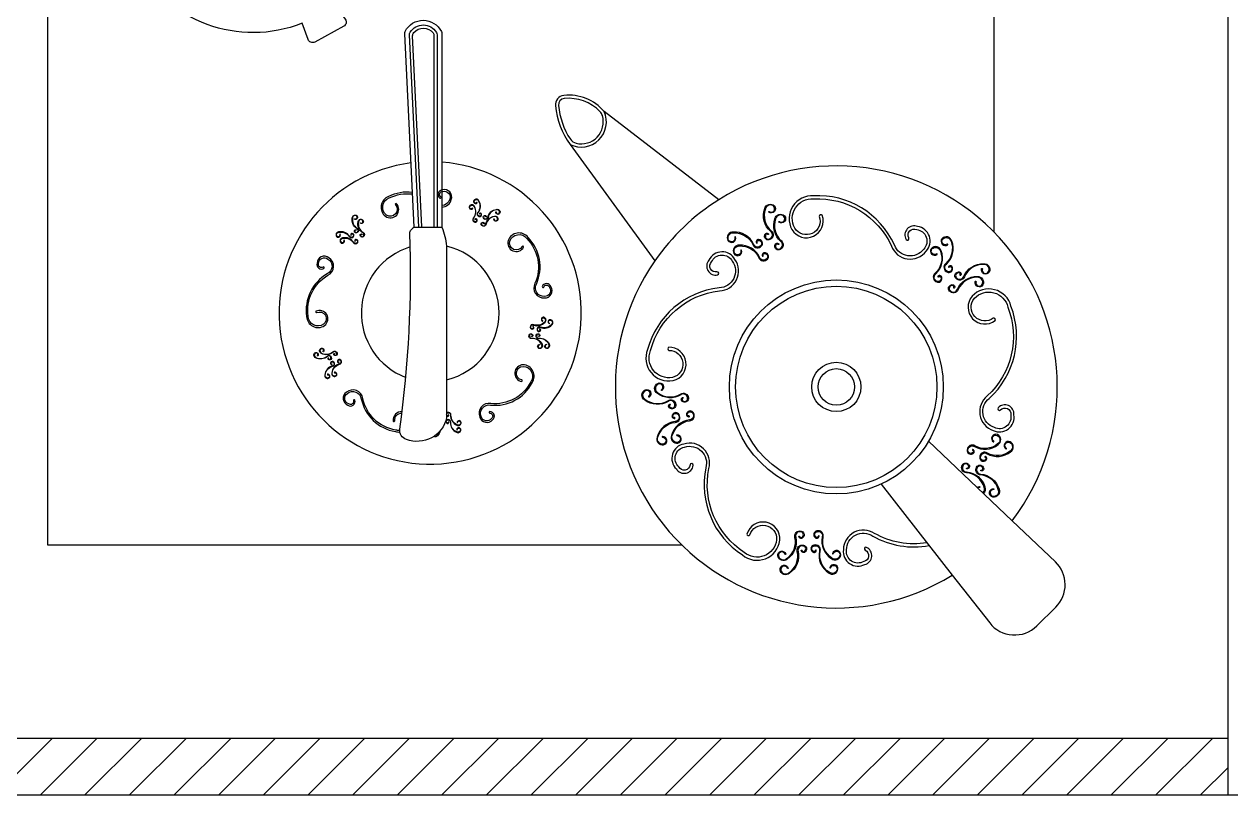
# Model space of a CAD drawing. Header units: millimetres. Extents: x 1573 to 2177, y 1587 to 1932.
# Drawn here: x 1784.0498 to 1784.4322, y 1904.0614 to 1904.3056 of the extents above; entities that cross this region are included whole.
import ezdxf

# ---------------------------------------------------------------- set-up
doc = ezdxf.new("R2010")
doc.units = ezdxf.units.MM
doc.header["$LTSCALE"] = 0.03
doc.layers.add('-HIDRO', color=8, linetype='Continuous')

msp = doc.modelspace()

# ---------------------------------------------------------------- linework, layer by layer
at = {"layer": '-HIDRO'}
for p, q in [((1784.431220424668, 1904.825454588979), (1784.431220424668, 1904.079429010611)), ((1784.05716235111, 1904.590669187625), (1784.057162349735, 1904.140653758908)), ((1784.35717263649, 1904.239690589525), (1784.35717263649, 1904.590669187955)), ((1784.173351826289, 1904.24124900862), (1784.182157639294, 1904.241249009143)), ((1784.057162349735, 1904.140653758908), (1784.258135804046, 1904.140653758192)), ((1783.990205303944, 1904.079429010609), (1784.431220424668, 1904.079429010609)), ((1784.040760290631, 1904.061428393437), (1784.058760907803, 1904.07942901061)), ((1784.054902911151, 1904.061428393437), (1784.072903528323, 1904.07942901061)), ((1784.069045531672, 1904.061428393437), (1784.087046148844, 1904.079429010609)), ((1784.083188152192, 1904.061428393437), (1784.101188769365, 1904.07942901061)), ((1784.097330772712, 1904.061428393437), (1784.115331389884, 1904.07942901061)), ((1784.111473393232, 1904.061428393437), (1784.129474010404, 1904.07942901061)), ((1784.125616013752, 1904.061428393437), (1784.143616630924, 1904.07942901061)), ((1784.139758634273, 1904.061428393437), (1784.157759251445, 1904.07942901061)), ((1784.153901254793, 1904.061428393437), (1784.171901871965, 1904.079429010609)), ((1784.168043875313, 1904.061428393437), (1784.186044492485, 1904.07942901061)), ((1784.182186495833, 1904.061428393437), (1784.200187113006, 1904.079429010611)), ((1784.196329116352, 1904.061428393437), (1784.214329733526, 1904.07942901061)), ((1784.210471736873, 1904.061428393437), (1784.228472354046, 1904.07942901061)), ((1784.224614357394, 1904.061428393437), (1784.242614974566, 1904.079429010611)), ((1784.238756977914, 1904.061428393437), (1784.256757595086, 1904.07942901061)), ((1784.252899598434, 1904.061428393437), (1784.270900215607, 1904.079429010611)), ((1784.267042218954, 1904.061428393437), (1784.285042836127, 1904.07942901061)), ((1784.281184839474, 1904.061428393437), (1784.299185456647, 1904.07942901061)), ((1784.295327459995, 1904.061428393437), (1784.313328077167, 1904.07942901061)), ((1784.309470080515, 1904.061428393437), (1784.327470697687, 1904.079429010609)), ((1784.323612701035, 1904.061428393437), (1784.341613318207, 1904.07942901061)), ((1784.337755321556, 1904.061428393437), (1784.355755938727, 1904.079429010611)), ((1784.351897942075, 1904.061428393437), (1784.369898559248, 1904.07942901061)), ((1784.366040562596, 1904.061428393437), (1784.384041179768, 1904.07942901061)), ((1784.380183183115, 1904.061428393437), (1784.398183800289, 1904.079429010611)), ((1784.394325803636, 1904.061428393437), (1784.412326420809, 1904.079429010609)), ((1784.408468424157, 1904.061428393437), (1784.426469041329, 1904.079429010611)), ((1784.431220424668, 1904.079429010609), (1784.431220424668, 1904.061428393437)), ((1784.422611044677, 1904.061428393437), (1784.431220424669, 1904.070037773429)), ((1783.981204995357, 1904.061428393437), (1787.808336213073, 1904.061428393436))]:
    msp.add_line(p, q, dxfattribs=at)
for points in [[(1784.148131017605, 1904.311668625249), (1784.151545703742, 1904.307138841702, -0.4580760608314227), (1784.151065116077, 1904.304918413341), (1784.141886620534, 1904.299921500751, -0.4588556634208796), (1784.139759529832, 1904.300726620622), (1784.137893093799, 1904.305862592247, -0.8935972427192108), (1784.098480280082, 1904.380031476001), (1784.098003689604, 1904.387183910804, -0.6710861851134016), (1784.102159678063, 1904.389218302377), (1784.10729541114, 1904.384650902637, -0.8641796437949254)], [(1784.362928589101, 1904.148279808625, 0.8341906997507655), (1784.2699519154, 1904.249979664505), (1784.233614716497, 1904.27789510683, 0.2466889125531566), (1784.220807610652, 1904.283015184359, 0.4115393885435051), (1784.218130483332, 1904.279748731258, 0.1359556745580597), (1784.222806914693, 1904.267492854678), (1784.249652091294, 1904.230607923178, 0.8130207478820565), (1784.343933338221, 1904.13104725957), (1784.355779702587, 1904.115908191536, 0.4482150427626144), (1784.370678918001, 1904.114952161416), (1784.376721747047, 1904.120914079976, 0.4234770108866237), (1784.376592158163, 1904.135277262424)], [(1784.23230830659, 1904.277848219851, 0.2311486321755492), (1784.220910830112, 1904.282020490825, 0.4115393885038942), (1784.219126077213, 1904.279842856708, 0.122123545577775), (1784.222880071041, 1904.26913877794, 0.1896259188991479), (1784.224673378214, 1904.26787026936, 0.5790688314598731), (1784.233021868737, 1904.276621190391, 0.1199843566309319)], [(1784.193281740912, 1904.249055467468, -0.9050331660209078), (1784.192422702081, 1904.249705166094, -0.596243571333223), (1784.193789372501, 1904.249574758407, -0.3086248165771714), (1784.193553649556, 1904.245973385567, 0.5958408914528598), (1784.194007548797, 1904.244663007642, 0.6115136090079905), (1784.194714412081, 1904.245413127174, 0.7168281961218632), (1784.194053669012, 1904.245581020481, 0.988855708949305), (1784.194158518997, 1904.245512958793, -0.7427467803439213), (1784.194590492452, 1904.245387499878, -0.6304347326884606), (1784.194035338703, 1904.24478516827, -0.6020962981092473), (1784.19364895475, 1904.245892343155, 0.3083770235826342), (1784.193901121848, 1904.249631337943, 0.5930468563147251), (1784.192318873596, 1904.249774778983, 0.905033166019811), (1784.193373448454, 1904.248970520666, 0.664168722733176)], [(1784.285903703389, 1904.246249616916, 0.9050331660209078), (1784.287347619328, 1904.247848161507, 0.596243571333223), (1784.284711682541, 1904.247079375688, 0.3086248165771714), (1784.286525531168, 1904.240092835939, -0.5958408914528598), (1784.286125320677, 1904.237348331326, -0.6115136090079905), (1784.284455329522, 1904.238556829724, -0.7168281961218632), (1784.285690398606, 1904.239134486221, -0.988855708949305), (1784.285509946455, 1904.238961450663, 0.7427467803439213), (1784.284708383379, 1904.238552964097, 0.6304347326884606), (1784.286024908605, 1904.237577894393, 0.6020962981092473), (1784.286368699885, 1904.239897880277, -0.3083770235826342), (1784.284470929683, 1904.247148612881, -0.5930468563147251), (1784.287525480926, 1904.248023858769, -0.905033166019811), (1784.285755403816, 1904.246048342246, -0.664168722733176)], [(1784.301768655046, 1904.244691974155, -0.9050331660209078), (1784.293992624578, 1904.240980214201, -0.596243571333223), (1784.299947611876, 1904.250208711876, -0.3086248165771714), (1784.32466309345, 1904.23528311669, 0.5958408914528598), (1784.335641649849, 1904.233685970629, 0.6115136090079905), (1784.332913952487, 1904.241467301892, 0.7168281961218632), (1784.32929011489, 1904.237391379153, 0.988855708949305), (1784.330159395855, 1904.237885766832, -0.7427467803439213), (1784.332640039552, 1904.240492726872, -0.6304347326884606), (1784.334876116338, 1904.234332865499, -0.6020962981092473), (1784.325589459907, 1904.235661937269, 0.3083770235826342), (1784.299956865794, 1904.251210717737, 0.5930468563147251), (1784.293116095015, 1904.24049879508, 0.905033166019811), (1784.302709515524, 1904.245030870782, 0.664168722733176)], [(1784.154513080204, 1904.24391495704, 0.9050331660209078), (1784.155095074659, 1904.244821236095, 0.596243571333223), (1784.153857406371, 1904.244227119098, 0.3086248165771714), (1784.155321700668, 1904.240928439377, -0.5958408914528598), (1784.155347988674, 1904.239541923397, -0.6115136090079905), (1784.154425654584, 1904.240001959836, -0.7168281961218632), (1784.154987840324, 1904.240387599733, -0.988855708949305), (1784.154912926707, 1904.240287529405, 0.7427467803439213), (1784.154550804903, 1904.24002067954, 0.6304347326884606), (1784.155279741497, 1904.239646984423, 0.6020962981092473), (1784.155260225956, 1904.240819481407, -0.3083770235826342), (1784.153732996603, 1904.244241649511, -0.5930468563147251), (1784.155168493871, 1904.24492240782, -0.905033166019811), (1784.154456329607, 1904.243803577235, -0.664168722733176)], [(1784.191866914757, 1904.247251667563, -0.9050331660209078), (1784.19100787463, 1904.247901367526, -0.596243571333223), (1784.192374546346, 1904.247770958502, -0.3086248165771714), (1784.192138822105, 1904.244169586999, 0.5958408914528598), (1784.192592722643, 1904.242859207736, 0.6115136090079905), (1784.19329958601, 1904.243609327349, 0.7168281961218632), (1784.192638841562, 1904.243777221913, 0.988855708949305), (1784.192743692844, 1904.243709158887, -0.7427467803439213), (1784.193175666297, 1904.243583699973, -0.6304347326884606), (1784.192620512549, 1904.242981368365, -0.6020962981092473), (1784.192234127299, 1904.244088544586, 0.3083770235826342), (1784.192486295694, 1904.247827538037, 0.5930468563147251), (1784.190904047525, 1904.247970979159, 0.905033166019811), (1784.191958622299, 1904.247166720761, 0.664168722733176)], [(1784.198736169317, 1904.243915521045, 0.9050331660209078), (1784.199777938987, 1904.243642066626, 0.596243571333223), (1784.198830438966, 1904.244635566845, 0.3086248165771714), (1784.196145700201, 1904.242223591918, -0.5958408914528598), (1784.194835168149, 1904.241770133693, -0.6115136090079905), (1784.194987671663, 1904.242789485989, -0.7168281961218632), (1784.195528162396, 1904.242373983804, -0.988855708949305), (1784.19540984065, 1904.242414308409, 0.7427467803439213), (1784.195044149435, 1904.242676246122, 0.6304347326884606), (1784.194913997379, 1904.241867506646, 0.6020962981092473), (1784.196023078744, 1904.242248388669, -0.3083770235826342), (1784.198805813238, 1904.244758379199, -0.5930468563147251), (1784.19989684559, 1904.243603505482, -0.905033166019811), (1784.198612704522, 1904.243935075626, -0.664168722733176)], [(1784.199404316513, 1904.246081955751, 0.9050331660209078), (1784.200446086184, 1904.245808501332, 0.596243571333223), (1784.199498586078, 1904.24680200147, 0.3086248165771714), (1784.196813847396, 1904.244390026624, -0.5958408914528598), (1784.195503315345, 1904.243936568398, -0.6115136090079905), (1784.195655820072, 1904.244955919276, -0.7168281961218632), (1784.196196309507, 1904.244540418429, -0.988855708949305), (1784.196077987762, 1904.244580743035, 0.7427467803439213), (1784.195712297843, 1904.244842679409, 0.6304347326884606), (1784.195582145788, 1904.244033939933, 0.6020962981092473), (1784.196691225854, 1904.244414823294, -0.3083770235826342), (1784.199473961647, 1904.246924812486, -0.5930468563147251), (1784.200564993999, 1904.24576993877, -0.905033166019811), (1784.199280851718, 1904.246101510332, -0.664168722733176)], [(1784.289136486154, 1904.243070221698, 0.9050331660209078), (1784.290580400796, 1904.244668767626, 0.596243571333223), (1784.287944465389, 1904.243899980551, 0.3086248165771714), (1784.289758314016, 1904.236913440803, -0.5958408914528598), (1784.289358103443, 1904.234168936107, -0.6115136090079905), (1784.28768811099, 1904.235377435843, -0.7168281961218632), (1784.288923181372, 1904.235955091004, -0.988855708949305), (1784.28874272922, 1904.235782055445, 0.7427467803439213), (1784.287941166227, 1904.235373568961, 0.6304347326884606), (1784.289257690157, 1904.234398500593, 0.6020962981092473), (1784.289601481436, 1904.236718486477, -0.3083770235826342), (1784.287703711234, 1904.243969219081, -0.5930468563147251), (1784.290758263691, 1904.244844463551, -0.905033166019811), (1784.288988186581, 1904.242868947028, -0.664168722733176)], [(1784.156367012793, 1904.242610045869, 0.9050331660209078), (1784.156949007248, 1904.243516324923, 0.596243571333223), (1784.15571133896, 1904.242922207926, 0.3086248165771714), (1784.157175633257, 1904.239623528205, -0.5958408914528598), (1784.157201921263, 1904.238237012225, -0.6115136090079905), (1784.156279587173, 1904.238697048664, -0.7168281961218632), (1784.156841772913, 1904.239082688561, -0.988855708949305), (1784.156766859296, 1904.238982618233, 0.7427467803439213), (1784.156404736194, 1904.238715769705, 0.6304347326884606), (1784.157133674086, 1904.238342073251, 0.6020962981092473), (1784.157114158462, 1904.239514570154, -0.3083770235826342), (1784.155586929193, 1904.242936738339, -0.5930468563147251), (1784.15702242646, 1904.243617496647, -0.905033166019811), (1784.156310262196, 1904.242498666062, -0.664168722733176)], [(1784.149793122958, 1904.239010907103, -0.9050331660209078), (1784.148909763551, 1904.238394680016, -0.596243571333223), (1784.14945611501, 1904.239654162661, -0.3086248165771714), (1784.152808380264, 1904.238317090815, 0.5958408914528598), (1784.15419488702, 1904.238343846682, 0.6115136090079905), (1784.153699914234, 1904.239247913013, 0.7168281961218632), (1784.153336055618, 1904.238671390948, 0.988855708949305), (1784.153433187163, 1904.23875007737, -0.7427467803439213), (1784.153685993274, 1904.239122139419, -0.6304347326884606), (1784.154087293477, 1904.238408025326, -0.6020962981092473), (1784.15291490722, 1904.238382687735, 0.3083770235826342), (1784.149436836634, 1904.239777926356, 0.5930468563147251), (1784.148811474251, 1904.238317444849, 0.905033166019811), (1784.149902251206, 1904.239071875444, 0.664168722733176)], [(1784.151071433385, 1904.237107921819, -0.9050331660209078), (1784.150188073977, 1904.236491694732, -0.596243571333223), (1784.15073442414, 1904.237751178715, -0.3086248165771714), (1784.154086689394, 1904.236414106868, 0.5958408914528598), (1784.155473197363, 1904.236440861317, 0.6115136090079905), (1784.154978223364, 1904.237344929067, 0.7168281961218632), (1784.154614366045, 1904.236768405664, 0.988855708949305), (1784.15471149759, 1904.236847092085, -0.7427467803439213), (1784.154964303701, 1904.237219154135, -0.6304347326884606), (1784.155365602607, 1904.236505041379, -0.6020962981092473), (1784.15419321635, 1904.236479703788, 0.3083770235826342), (1784.150715145765, 1904.237874942409, 0.5930468563147251), (1784.150089783381, 1904.236414460903, 0.905033166019811), (1784.151180560337, 1904.237168891498, 0.664168722733176)], [(1784.207621507753, 1904.235184542029, -0.9050331660209078), (1784.203657065695, 1904.236871003051, -0.596243571333223), (1784.20908676505, 1904.237692662672, -0.3086248165771714), (1784.211670714993, 1904.223489481851, 0.5958408914528598), (1784.214704945768, 1904.218845848887, 0.6115136090079905), (1784.216719028176, 1904.222443186006, 0.7168281961218632), (1784.213992079983, 1904.222452764261, 0.988855708949305), (1784.214465045159, 1904.222290525773, -0.7427467803439213), (1784.21626308582, 1904.222223362139, -0.6304347326884606), (1784.214694101814, 1904.219346858562, -0.6020962981092473), (1784.212119251675, 1904.223267604472, 0.3083770235826342), (1784.209465412447, 1904.238020765999, 0.5930468563147251), (1784.203186563722, 1904.237040249363, 0.905033166019811), (1784.208059876587, 1904.234944019651, 0.664168722733176)], [(1784.274991079244, 1904.238111715074, -0.9050331660209078), (1784.273047072578, 1904.237183774063, -0.596243571333223), (1784.274535818775, 1904.239490899171, -0.3086248165771714), (1784.280714689127, 1904.235759500334, 0.5958408914528598), (1784.283459327923, 1904.235360214173, 0.6115136090079905), (1784.282777404534, 1904.237305545966, 0.7168281961218632), (1784.281871444529, 1904.23628656599, 0.988855708949305), (1784.282088764405, 1904.236410163203, -0.7427467803439213), (1784.282708926322, 1904.237061902231, -0.6304347326884606), (1784.283267945497, 1904.235521936867, -0.6020962981092473), (1784.28094628141, 1904.235854204831, 0.3083770235826342), (1784.27453813284, 1904.239741399906, 0.5930468563147251), (1784.272827940166, 1904.237063419263, 0.905033166019811), (1784.275226295294, 1904.238196438188, 0.664168722733176)], [(1784.342360372495, 1904.235925105842, -0.9050331660209078), (1784.340877117146, 1904.23748721831, -0.596243571333223), (1784.34353137067, 1904.236784276927, -0.3086248165771714), (1784.341891976516, 1904.229754755048, 0.5958408914528598), (1784.342360372193, 1904.227021062739, 0.6115136090079905), (1784.343999768024, 1904.228270751593, 0.7168281961218632), (1784.342750702706, 1904.228817488098, 0.988855708949305), (1784.342935405108, 1904.228648998703, -0.7427467803439213), (1784.343746887446, 1904.228260588741, -0.6304347326884606), (1784.342455039688, 1904.227253054191, -0.6020962981092473), (1784.34205361204, 1904.229563764326, 0.3083770235826342), (1784.343770327619, 1904.23685948516, 0.5930468563147251), (1784.340694937084, 1904.237658434262, 0.905033166019811), (1784.342513634865, 1904.235727585012, 0.664168722733176)], [(1784.254109762716, 1904.202215808333, -0.9050331660209078), (1784.25523693028, 1904.193673367375, -0.596243571333223), (1784.248300300362, 1904.20218865898, -0.3086248165771714), (1784.270132889502, 1904.221082216281, 0.5958408914528598), (1784.275044423834, 1904.231029899229, 0.6115136090079905), (1784.266801033707, 1904.230840267898, 0.7168281961218632), (1784.269557638858, 1904.226134264084, 0.988855708949305), (1784.269356071132, 1904.22711377348, -0.7427467803439213), (1784.26764326588, 1904.230278601159, -0.6304347326884606), (1784.274192628583, 1904.230501735298, -0.6020962981092473), (1784.270058871774, 1904.222080305007, 0.3083770235826342), (1784.247350194906, 1904.202507096435, 0.5930468563147251), (1784.255423923825, 1904.192690971863, 0.905033166019811), (1784.254078194027, 1904.2032153443, 0.664168722733176)], [(1784.276893012966, 1904.233939861243, -0.9050331660209078), (1784.274949005003, 1904.233011921569, -0.596243571333223), (1784.276437752413, 1904.235319045258, -0.3086248165771714), (1784.282616622849, 1904.231587646502, 0.5958408914528598), (1784.285361261645, 1904.231188360342, 0.6115136090079905), (1784.28467933696, 1904.233133693471, 0.7168281961218632), (1784.283773378251, 1904.232114712158, 0.988855708949305), (1784.283990698126, 1904.232238309372, -0.7427467803439213), (1784.284610858747, 1904.232890049736, -0.6304347326884606), (1784.285169877922, 1904.231350084372, -0.6020962981092473), (1784.282848213836, 1904.231682352336, 0.3083770235826342), (1784.276440065265, 1904.235569547412, 0.5930468563147251), (1784.274729872591, 1904.232891566768, 0.905033166019811), (1784.277128227719, 1904.234024585693, 0.664168722733176)], [(1784.338980433643, 1904.232827087112, -0.9050331660209078), (1784.337497179591, 1904.234389198242, -0.596243571333223), (1784.340151433031, 1904.233686256777, -0.3086248165771714), (1784.338512037665, 1904.226656736317, 0.5958408914528598), (1784.338980433257, 1904.223923043927, 0.6115136090079905), (1784.340619829172, 1904.225172732861, 0.7168281961218632), (1784.339370763854, 1904.225719469368, 0.988855708949305), (1784.339555467553, 1904.225550978636, -0.7427467803439213), (1784.340366948594, 1904.225162570009, -0.6304347326884606), (1784.339075100836, 1904.22415503546, -0.6020962981092473), (1784.338673673105, 1904.226465745514, 0.3083770235826342), (1784.340390388767, 1904.233761466429, 0.5930468563147251), (1784.337314999528, 1904.234560414194, 0.905033166019811), (1784.33913369731, 1904.232629564944, 0.664168722733176)], [(1784.14245935513, 1904.214197350896, -0.9050331660209078), (1784.144675379892, 1904.210502733936, -0.596243571333223), (1784.139799700649, 1904.213029495543, -0.3086248165771714), (1784.146057661363, 1904.226038916814, 0.5958408914528598), (1784.146332376625, 1904.231579170828, 0.6115136090079905), (1784.142588487376, 1904.22985271248, 0.7168281961218632), (1784.14478900521, 1904.228242103608, 0.988855708949305), (1784.144501729821, 1904.228651359002, -0.7427467803439213), (1784.143086561982, 1904.229762556601, -0.6304347326884606), (1784.146046663747, 1904.231167471576, -0.6020962981092473), (1784.14582520377, 1904.226482062955, 0.3083770235826342), (1784.139300514677, 1904.212986616621, 0.5930468563147251), (1784.144956543573, 1904.210089255886, 0.905033166019811), (1784.142246082408, 1904.214649603806, 0.664168722733176)], [(1784.353472163329, 1904.228061334315, 0.9050331660209078), (1784.355438664881, 1904.227182066757, 0.596243571333223), (1784.353892955992, 1904.229451422508, 0.3086248165771714), (1784.347808871596, 1904.22556739147, -0.5958408914528598), (1784.345075021055, 1904.225099916283, -0.6115136090079905), (1784.345708316784, 1904.227061618153, -0.7168281961218632), (1784.346639357113, 1904.226065502391, -0.988855708949305), (1784.346419028055, 1904.226183651823, 0.7427467803439213), (1784.34578283738, 1904.22681975492, 0.6304347326884606), (1784.345262319775, 1904.225266353009, 0.6020962981092473), (1784.347574994874, 1904.225656303024, -0.3083770235826342), (1784.353884408363, 1904.229701789189, -0.5930468563147251), (1784.35566072419, 1904.227067204241, -0.905033166019811), (1784.353234912681, 1904.228140177677, -0.664168722733176)], [(1784.351447363843, 1904.22400428841, 0.9050331660209078), (1784.35341386548, 1904.223125020932, 0.596243571333223), (1784.35186815659, 1904.225394376683, 0.3086248165771714), (1784.34578407211, 1904.221510345565, -0.5958408914528598), (1784.343050221569, 1904.221042870377, -0.6115136090079905), (1784.343683517382, 1904.223004572328, -0.7168281961218632), (1784.344614557711, 1904.222008456567, -0.988855708949305), (1784.344394228654, 1904.222126605998, 0.7427467803439213), (1784.343758037895, 1904.222762709014, 0.6304347326884606), (1784.343237520374, 1904.221209307184, 0.6020962981092473), (1784.345550195389, 1904.221599257118, -0.3083770235826342), (1784.351859608961, 1904.225644743364, -0.5930468563147251), (1784.353635924787, 1904.223010158417, -0.905033166019811), (1784.351210113278, 1904.224083131851, -0.664168722733176)], [(1784.356893297508, 1904.212491530215, -0.9050331660209078), (1784.350960277407, 1904.218739978749, -0.596243571333223), (1784.361577292632, 1904.215928211713, -0.3086248165771714), (1784.35501971213, 1904.187810128211, 0.5958408914528598), (1784.356893297344, 1904.176875356221, 0.6115136090079905), (1784.36345087816, 1904.181874114389, 0.7168281961218632), (1784.358454617054, 1904.184061060575, 0.988855708949305), (1784.359193430555, 1904.183387098984, -0.7427467803439213), (1784.362439358608, 1904.181833460467, -0.6304347326884606), (1784.357271967577, 1904.177803322271, -0.6020962981092473), (1784.355666255437, 1904.187046163907, 0.3083770235826342), (1784.362533116538, 1904.216229048659, 0.5930468563147251), (1784.350231558454, 1904.219424841217, 0.905033166019811), (1784.357506349499, 1904.211701444138, 0.664168722733176)], [(1784.214120686479, 1904.211587448225, -0.9050331660209078), (1784.21447313038, 1904.21260521147, -0.596243571333223), (1784.214771428522, 1904.211265131654, -0.3086248165771714), (1784.211273478475, 1904.21037643263, 0.5958408914528598), (1784.210167496106, 1904.209539819466, 0.6115136090079905), (1784.211099334852, 1904.209099352126, 0.7168281961218632), (1784.211054830512, 1904.209779639076, 0.988855708949305), (1784.211022500482, 1904.209658887685, -0.7427467803439213), (1784.211036669508, 1904.209209287, -0.6304347326884606), (1784.210292266346, 1904.20955113845, -0.6020962981092473), (1784.21122585283, 1904.210260749329, 0.3083770235826342), (1784.214859771924, 1904.211176335676, 0.5930468563147251), (1784.214507251601, 1904.212725468474, 0.905033166019811), (1784.214068237541, 1904.211473978993, 0.664168722733176)], [(1784.216273408005, 1904.210799272243, -0.9050331660209078), (1784.216625850609, 1904.211817036826, -0.596243571333223), (1784.216924149965, 1904.210476955591, -0.3086248165771714), (1784.213426198621, 1904.209588257905, 0.5958408914528598), (1784.212320217632, 1904.208751643485, 0.6115136090079905), (1784.213252056295, 1904.208311176063, 0.7168281961218632), (1784.213207551954, 1904.208991463013, 0.988855708949305), (1784.213175222008, 1904.208870711703, -0.7427467803439213), (1784.213189389654, 1904.208421112274, -0.6304347326884606), (1784.212444986491, 1904.208762963725, -0.6020962981092473), (1784.213378574356, 1904.209472573347, 0.3083770235826342), (1784.217012492152, 1904.210388161031, 0.5930468563147251), (1784.216659971747, 1904.211937293748, 0.905033166019811), (1784.216220957687, 1904.210685804267, 0.664168722733176)], [(1784.213070539256, 1904.204023472955, 0.9050331660209078), (1784.213132394097, 1904.20294818945, 0.596243571333223), (1784.213784475184, 1904.204156323382, 0.3086248165771714), (1784.210660921409, 1904.205964320282, -0.5958408914528598), (1784.209824679014, 1904.207070584723, -0.6115136090079905), (1784.210841266521, 1904.207240541535, -0.7168281961218632), (1784.210613121678, 1904.20659810798, -0.988855708949305), (1784.210614909876, 1904.206723098611, 0.7427467803439213), (1784.210751022546, 1904.207151834491, 0.6304347326884606), (1784.209941646089, 1904.207025702692, 0.6020962981092473), (1784.210646611972, 1904.206088603439, -0.3083770235826342), (1784.213893665832, 1904.204217694764, -0.5930468563147251), (1784.213132464214, 1904.20282318471, -0.905033166019811), (1784.21305098478, 1904.204146937734, -0.664168722733176)], [(1784.215337410553, 1904.204057490837, 0.9050331660209078), (1784.215399264098, 1904.202982208669, 0.596243571333223), (1784.216051345184, 1904.2041903426, 0.3086248165771714), (1784.212927791492, 1904.205998339582, -0.5958408914528598), (1784.212091550311, 1904.207104602604, -0.6115136090079905), (1784.213108137817, 1904.207274559416, -0.7168281961218632), (1784.212879992975, 1904.206632125861, -0.988855708949305), (1784.212881779959, 1904.206757117911, 0.7427467803439213), (1784.21301789263, 1904.207185853791, 0.6304347326884606), (1784.21220851609, 1904.207059721911, 0.6020962981092473), (1784.212913482056, 1904.206122622738, -0.3083770235826342), (1784.216160537128, 1904.204251712646, -0.5930468563147251), (1784.215399334213, 1904.202857203929, -0.905033166019811), (1784.215317854864, 1904.204180957033, -0.664168722733176)], [(1784.144515804764, 1904.20191116872, 0.9050331660209078), (1784.143833727288, 1904.202744734622, 0.596243571333223), (1784.144016306937, 1904.20138404924, 0.3086248165771714), (1784.147606028936, 1904.201757328255, -0.5958408914528598), (1784.148932807534, 1904.201353872895, -0.6115136090079905), (1784.14821026877, 1904.200618840303, -0.7168281961218632), (1784.148017229497, 1904.201272679451, -0.988855708949305), (1784.148089251462, 1904.201170508755, 0.7427467803439213), (1784.148231138564, 1904.200743649107, 0.6304347326884606), (1784.148811798993, 1904.201321431592, 0.6020962981092473), (1784.147690656044, 1904.20166519268, -0.3083770235826342), (1784.143964041829, 1904.201270218563, -0.5930468563147251), (1784.143760194979, 1904.202845824542, -0.905033166019811), (1784.144604196098, 1904.201822777321, -0.664168722733176)], [(1784.142701863941, 1904.200551213848, 0.9050331660209078), (1784.142019786465, 1904.20138477975, 0.596243571333223), (1784.142202366113, 1904.200024094368, 0.3086248165771714), (1784.145792088112, 1904.200397373384, -0.5958408914528598), (1784.14711886671, 1904.199993918023, -0.6115136090079905), (1784.146396327947, 1904.199258885431, -0.7168281961218632), (1784.146203288674, 1904.199912724579, -0.988855708949305), (1784.146275310638, 1904.199810553883, 0.7427467803439213), (1784.146417197741, 1904.199383694235, 0.6304347326884606), (1784.146997858169, 1904.19996147672, 0.6020962981092473), (1784.145876715221, 1904.200305237808, -0.3083770235826342), (1784.142150101006, 1904.199910263691, -0.5930468563147251), (1784.141946254239, 1904.201485869751, -0.905033166019811), (1784.142790255275, 1904.200462822449, -0.664168722733176)], [(1784.148112209942, 1904.195174523879, -0.9050331660209078), (1784.148425304539, 1904.194143973974, -0.596243571333223), (1784.147396296146, 1904.19505278664, -0.3086248165771714), (1784.149703833488, 1904.19782780308, 0.5958408914528598), (1784.150106842466, 1904.199154717026, 0.6115136090079905), (1784.149094069256, 1904.198963341192, 0.7168281961218632), (1784.149529936142, 1904.198439136896, 0.988855708949305), (1784.149485116921, 1904.198555829222, -0.7427467803439213), (1784.149209385967, 1904.198911235461, -0.6304347326884606), (1784.150012555448, 1904.199072221773, -0.6020962981092473), (1784.149674365865, 1904.197949386232, 0.3083770235826342), (1784.147272633018, 1904.195072696385, 0.5930468563147251), (1784.148468385484, 1904.194026628526, 0.905033166019811), (1784.148087947343, 1904.195297151277, 0.664168722733176)], [(1784.14590734425, 1904.194546833904, -0.9050331660209078), (1784.146220438848, 1904.193516283999, -0.596243571333223), (1784.145191430372, 1904.194425096585, -0.3086248165771714), (1784.147498969094, 1904.197200111768, 0.5958408914528598), (1784.147901976775, 1904.198527027051, 0.6115136090079905), (1784.146889203481, 1904.198335651136, 0.7168281961218632), (1784.147325070451, 1904.19781144692, 0.988855708949305), (1784.147280251229, 1904.197928139248, -0.7427467803439213), (1784.147004520193, 1904.198283545405, -0.6304347326884606), (1784.147807689756, 1904.198444531798, -0.6020962981092473), (1784.147469500173, 1904.197321696257, 0.3083770235826342), (1784.145067767327, 1904.19444500641, 0.5930468563147251), (1784.146263519793, 1904.193398938551, 0.905033166019811), (1784.145883082864, 1904.194669459884, 0.664168722733176)], [(1784.207512605023, 1904.192874992803, -0.9050331660209078), (1784.207891445726, 1904.197166545642, -0.596243571333223), (1784.210350759891, 1904.192256501141, -0.3086248165771714), (1784.197641217381, 1904.185409995369, 0.5958408914528598), (1784.194162487366, 1904.181089309776, 0.6115136090079905), (1784.198206145005, 1904.180285440855, 0.7168281961218632), (1784.19737258082, 1904.182881882184, 0.988855708949305), (1784.197364437037, 1904.182381931613, -0.7427467803439213), (1784.197856186004, 1904.180651139809, -0.6304347326884606), (1784.194635625938, 1904.18125444221, -0.6020962981092473), (1784.1975688048, 1904.184914847713, 0.3083770235826342), (1784.210779813183, 1904.191997776339, 0.5930468563147251), (1784.207907015179, 1904.197666320837, 0.905033166019811), (1784.207419319229, 1904.192383754158, 0.664168722733176)], [(1784.251748585338, 1904.189700753336, 0.9050331660209078), (1784.250674472732, 1904.191567975791, 0.596243571333223), (1784.250591083464, 1904.188823483994, 0.3086248165771714), (1784.257796187875, 1904.188389596187, -0.5958408914528598), (1784.260282694486, 1904.187160874415, -0.6115136090079905), (1784.258617288514, 1904.185946064414, -0.7168281961218632), (1784.258449562145, 1904.187299192379, -0.988855708949305), (1784.25855836552, 1904.187074101126, 0.7427467803439213), (1784.258699163723, 1904.186185538852, 0.6304347326884606), (1784.260033337765, 1904.187136315417, 0.6020962981092473), (1784.257933137196, 1904.188180195634, -0.3083770235826342), (1784.250450837133, 1904.188615908916, -0.5930468563147251), (1784.250562337193, 1904.191791425976, -0.905033166019811), (1784.251894182997, 1904.189497514039, -0.664168722733176)], [(1784.247725816926, 1904.18760868106, 0.9050331660209078), (1784.246651704319, 1904.189475903515, 0.596243571333223), (1784.246568315051, 1904.186731411717, 0.3086248165771714), (1784.253773419462, 1904.186297523911, -0.5958408914528598), (1784.256259926073, 1904.185068802138, -0.6115136090079905), (1784.254594518804, 1904.183853993475, -0.7168281961218632), (1784.254426793733, 1904.185207120102, -0.988855708949305), (1784.254535597107, 1904.18498202885, 0.7427467803439213), (1784.254676394013, 1904.184093467912, 0.6304347326884606), (1784.256010568055, 1904.185044244478, 0.6020962981092473), (1784.253910368783, 1904.186088123357, -0.3083770235826342), (1784.246428068721, 1904.186523836639, -0.5930468563147251), (1784.24653956878, 1904.189699353699, -0.905033166019811), (1784.247871413288, 1904.1874054431, -0.664168722733176)], [(1784.186994421101, 1904.177111083617, -0.9050331660209078), (1784.188071282052, 1904.177090397319, -0.596243571333223), (1784.18688896921, 1904.176392590928, -0.3086248165771714), (1784.184962840902, 1904.179444716861, 0.5958408914528598), (1784.183825406917, 1904.180238039394, 0.6115136090079905), (1784.183694450967, 1904.179215696785, 0.7168281961218632), (1784.184327690023, 1904.179468242809, 0.988855708949305), (1784.184202857742, 1904.17946167714, -0.7427467803439213), (1784.18377964157, 1904.179309267277, -0.6304347326884606), (1784.183874728629, 1904.180122875054, -0.6020962981092473), (1784.184838101939, 1904.179454262423, 0.3083770235826342), (1784.186831819179, 1904.176281132515, 0.5930468563147251), (1784.188196197754, 1904.177095108123, 0.905033166019811), (1784.186870298143, 1904.177125902573, 0.664168722733176)], [(1784.252093235149, 1904.174715409402, -0.9050331660209078), (1784.252375027406, 1904.172579798868, -0.596243571333223), (1784.250640870575, 1904.174708621101, -0.3086248165771714), (1784.256099016845, 1904.179432011389, 0.5958408914528598), (1784.257326901464, 1904.181918931184, 0.6115136090079905), (1784.255266053201, 1904.181871523939, 0.7168281961218632), (1784.255955204854, 1904.180695022691, 0.988855708949305), (1784.255904813288, 1904.180939899747, -0.7427467803439213), (1784.255476610981, 1904.181731107648, -0.6304347326884606), (1784.257113951678, 1904.181786891203, -0.6020962981092473), (1784.256080512413, 1904.17968153357, 0.3083770235826342), (1784.250403343175, 1904.174788231407, 0.5930468563147251), (1784.252421776399, 1904.172334199281, 0.905033166019811), (1784.252085342976, 1904.174965293394, 0.664168722733176)], [(1784.256648632735, 1904.175235081698, -0.9050331660209078), (1784.256930424992, 1904.173099471165, -0.596243571333223), (1784.255196268161, 1904.175228293398, -0.3086248165771714), (1784.260654414431, 1904.179951683685, 0.5958408914528598), (1784.261882298966, 1904.182438603399, 0.6115136090079905), (1784.259821450785, 1904.182391196235, 0.7168281961218632), (1784.260510602439, 1904.181214694988, 0.988855708949305), (1784.26046021079, 1904.181459571961, -0.7427467803439213), (1784.260032008567, 1904.182250779945, -0.6304347326884606), (1784.26166934918, 1904.182306563419, -0.6020962981092473), (1784.260635909999, 1904.180201205866, 0.3083770235826342), (1784.254958740761, 1904.175307903703, 0.5930468563147251), (1784.256977173984, 1904.172853871577, 0.905033166019811), (1784.256640740563, 1904.17548496569, 0.664168722733176)], [(1784.279779588911, 1904.143763651087, -0.9050331660209078), (1784.288252247624, 1904.142195891807, -0.596243571333223), (1784.278010186487, 1904.138230134611, -0.3086248165771714), (1784.266787986244, 1904.16483259119, 0.5958408914528598), (1784.258844926583, 1904.172577741744, 0.6115136090079905), (1784.256477928964, 1904.164679211582, 0.7168281961218632), (1784.261805442469, 1904.165846663784, 0.988855708949305), (1784.260811584895, 1904.165957647155, -0.7427467803439213), (1784.257272369367, 1904.165306658052, -0.6304347326884606), (1784.25908402145, 1904.171604424033, -0.6020962981092473), (1784.265815875458, 1904.165070622178, 0.3083770235826342), (1784.277413735801, 1904.137424933139, 0.5930468563147251), (1784.289244345412, 1904.142070157282, 0.905033166019811), (1784.278819218024, 1904.144042501715, 0.664168722733176)], [(1784.357108190386, 1904.173434574714, -0.9050331660209078), (1784.358135495831, 1904.175327953317, -0.596243571333223), (1784.358287169303, 1904.172586385759, -0.3086248165771714), (1784.351095096423, 1904.171973302234, 0.5958408914528598), (1784.348639942698, 1904.170683073058, 0.6115136090079905), (1784.350335068468, 1904.169510091428, 0.7168281961218632), (1784.350469062789, 1904.170866974097, 0.988855708949305), (1784.350365895821, 1904.17063924405, -0.7427467803439213), (1784.350247257713, 1904.169747454319, -0.6304347326884606), (1784.348889832599, 1904.170664729201, -0.6020962981092473), (1784.350963401132, 1904.171760558258, 0.3083770235826342), (1784.358432538171, 1904.17238236667, 0.5930468563147251), (1784.358242035086, 1904.17555412495, 0.905033166019811), (1784.356967697486, 1904.173227775093, 0.664168722733176)], [(1784.361099039866, 1904.171177403194, -0.9050331660209078), (1784.362126346524, 1904.173070780379, -0.596243571333223), (1784.362278018699, 1904.170329214157, -0.3086248165771714), (1784.355085945903, 1904.169716130714, 0.5958408914528598), (1784.352630792094, 1904.168425901456, 0.6115136090079905), (1784.354325917864, 1904.167252919826, 0.7168281961218632), (1784.354459913565, 1904.16860980124, 0.988855708949305), (1784.354356745301, 1904.168382072529, -0.7427467803439213), (1784.35423810849, 1904.167490281461, -0.6304347326884606), (1784.352880683375, 1904.168407556343, -0.6020962981092473), (1784.354954250611, 1904.169503386737, 0.3083770235826342), (1784.362423387651, 1904.170125195149, 0.5930468563147251), (1784.362232885863, 1904.173296952092, 0.905033166019811), (1784.360958546966, 1904.170970603573, 0.664168722733176)], [(1784.35705388117, 1904.158179422083, 0.9050331660209078), (1784.356825330189, 1904.156037460268, 0.596243571333223), (1784.358505966451, 1904.158208784747, 0.3086248165771714), (1784.35293194726, 1904.162794860819, -0.5958408914528598), (1784.351642544847, 1904.165250450348, -0.6115136090079905), (1784.353703934495, 1904.165254350306, -0.7168281961218632), (1784.353044278845, 1904.164061061458, -0.988855708949305), (1784.353088560712, 1904.164307116829, 0.7427467803439213), (1784.353496937047, 1904.165108735892, 0.6304347326884606), (1784.351858715034, 1904.165123749737, 0.6020962981092473), (1784.352944235047, 1904.16304476674, -0.3083770235826342), (1784.358741437384, 1904.158294281819, -0.5930468563147251), (1784.356784709687, 1904.15579077297, -0.905033166019811), (1784.357055551209, 1904.158429425354, -0.664168722733176)], [(1784.290952470901, 1904.137650673256, 0.9050331660209078), (1784.288844716912, 1904.137206135503, 0.596243571333223), (1784.291429115512, 1904.136278732809, 0.3086248165771714), (1784.294068266144, 1904.142997115411, -0.5958408914528598), (1784.296005222978, 1904.144982227456, -0.6115136090079905), (1784.296645936025, 1904.143022935893, -0.7168281961218632), (1784.295307206036, 1904.143281558714, -0.988855708949305), (1784.295554903217, 1904.143315479305, 0.7427467803439213), (1784.296443483812, 1904.143174804729, 0.6304347326884606), (1784.295951524161, 1904.144737485934, 0.6020962981092473), (1784.294309737042, 1904.143062654153, -0.3083770235826342), (1784.291583192776, 1904.136081205684, -0.5930468563147251), (1784.288597551963, 1904.13716853779, -0.905033166019811), (1784.291190753342, 1904.137726340513, -0.664168722733176)], [(1784.306224339503, 1904.137840757519, -0.9050331660209078), (1784.308342503815, 1904.137448817993, -0.596243571333223), (1784.305781988917, 1904.136457378421, -0.3086248165771714), (1784.30297643916, 1904.143107992211, 0.5958408914528598), (1784.300990673879, 1904.145044280142, 0.6115136090079905), (1784.300398925144, 1904.143069646954, 0.7168281961218632), (1784.301730803196, 1904.143361510339, 0.988855708949305), (1784.301482338154, 1904.143389256849, -0.7427467803439213), (1784.300597534314, 1904.143226509615, -0.6304347326884606), (1784.301050447313, 1904.14480095109, -0.6020962981092473), (1784.302733411077, 1904.143167500232, 0.3083770235826342), (1784.305632876184, 1904.136256077993, 0.5930468563147251), (1784.308590529256, 1904.13741738338, 0.905033166019811), (1784.305984247367, 1904.137910469447, 0.664168722733176)], [(1784.291699044419, 1904.133178307912, 0.9050331660209078), (1784.289591291812, 1904.132733768903, 0.596243571333223), (1784.292175690411, 1904.131806366209, 0.3086248165771714), (1784.294814840959, 1904.13852474873, -0.5958408914528598), (1784.296751797877, 1904.140509860855, -0.6115136090079905), (1784.297392510923, 1904.138550569292, -0.7168281961218632), (1784.296053780934, 1904.138809192113, -0.988855708949305), (1784.296301478116, 1904.138843112705, 0.7427467803439213), (1784.297190058711, 1904.138702438128, 0.6304347326884606), (1784.296698099061, 1904.140265119334, 0.6020962981092473), (1784.29505631194, 1904.138590287551, -0.3083770235826342), (1784.292329766378, 1904.131608840421, -0.5930468563147251), (1784.289344126862, 1904.132696171189, -0.905033166019811), (1784.29193732824, 1904.133253973912, -0.664168722733176)], [(1784.305310882478, 1904.133347728774, -0.9050331660209078), (1784.307429046791, 1904.132955789247, -0.596243571333223), (1784.30486853181, 1904.131964349594, -0.3086248165771714), (1784.30206298084, 1904.138614964802, 0.5958408914528598), (1784.300077216855, 1904.140551251398, 0.6115136090079905), (1784.299485466822, 1904.138576619545, 0.7168281961218632), (1784.300817344874, 1904.13886848293, 0.988855708949305), (1784.30056888113, 1904.138896228104, -0.7427467803439213), (1784.299684077206, 1904.138733480789, -0.6304347326884606), (1784.300136990206, 1904.140307922263, -0.6020962981092473), (1784.301819954053, 1904.138674471486, 0.3083770235826342), (1784.304719419159, 1904.131763049246, 0.5930468563147251), (1784.307677070934, 1904.132924355971, 0.905033166019811), (1784.305070789047, 1904.133417442038, 0.664168722733176)]]:
    msp.add_lwpolyline(points, format="xyb", close=True, dxfattribs=at)
for points in [[(1784.173351826289, 1904.24124900862), (1784.170366128988, 1904.30254154844, -0.1284651797759323), (1784.17052187269, 1904.303283685696, -0.6214467609505485), (1784.18200499655, 1904.303241523073, -0.1142544183100627), (1784.182157639895, 1904.302582246733), (1784.182157639294, 1904.241249009143, -0.06062313214610143), (1784.183657691036, 1904.235303176953), (1784.183657690477, 1904.180922349193, -0.4611779655482887), (1784.170950631539, 1904.174052228179, -0.3747309748218867), (1784.168803921135, 1904.177299048127, 0.0434983777173782), (1784.172021790997, 1904.239351335105, -0.2040259544266091), (1784.17238685329, 1904.240468474728)], [(1784.174850101096, 1904.24132199306), (1784.171885350418, 1904.302184526556, -0.1553555127297296), (1784.172118968782, 1904.303064231879, -0.5545880517843477), (1784.180437669703, 1904.30298319262, -0.137949475807068), (1784.180657588982, 1904.302201262005), (1784.180657588516, 1904.241249008578)], [(1784.175848951399, 1904.241370648907), (1784.172901201791, 1904.301884165383, -0.1868150309714234), (1784.173242636191, 1904.302912069626, -0.4816515130357101), (1784.179346131436, 1904.302808317079, -0.1655059067831324), (1784.17965755389, 1904.301893267496), (1784.179657554637, 1904.241249008174)], [(1784.172813870878, 1904.252292540228, 0.1465392681638616), (1784.165288777013, 1904.250992582224, 0.5930468563147251), (1784.164281032383, 1904.24471804563, 0.905033166019811), (1784.167780601082, 1904.248705071541, 0.664168722733176), (1784.167416388363, 1904.248362483902, -0.9050331660209078)], [(1784.18215764025, 1904.247621175744, 0.340579104344534), (1784.185144310841, 1904.250050299874, 0.6115136090079905), (1784.182345425554, 1904.253077444459, 0.7168281961218632), (1784.181493643842, 1904.250486921957, 0.988855708949305), (1784.181794095817, 1904.250886604048, -0.7427467803439213), (1784.182413595787, 1904.25257588789, -0.6304347326884606), (1784.184664471681, 1904.250194807051, -0.3424118453853957), (1784.182157639869, 1904.248121398884, 0.3083770235826342)], [(1784.167416388363, 1904.248362483902, -0.9050331660209078), (1784.164587388874, 1904.245113220091, -0.596243571333223), (1784.165483813248, 1904.250531078444, -0.1488593746263473), (1784.172838563379, 1904.251785642861, 0.5958408914528598)], [(1784.168777835578, 1904.176895505008, -0.1015147003992642), (1784.167528998305, 1904.177013826454, -0.3086248165771714), (1784.157090120107, 1904.186985632873, 0.5958408914528598), (1784.151905916457, 1904.188958934806, 0.6115136090079905), (1784.152390950949, 1904.184864780373, 0.7168281961218632), (1784.154602728416, 1904.186459890745, 0.988855708949305), (1784.154124730521, 1904.1863131424, -0.7427467803439213), (1784.152630607548, 1904.185310617813, -0.6304347326884606), (1784.152209175256, 1904.188559983517, -0.6020962981092473), (1784.156596830075, 1904.186901492048, 0.3083770235826342), (1784.167415521035, 1904.176525821653, 0.09844753942783906), (1784.168821945862, 1904.176397353859, 0.905033166019811)], [(1784.169532248234, 1904.182828727347, 0.4667229401699266), (1784.166744157752, 1904.179841115015, 0.664168722733176), (1784.16724018079, 1904.179904194543, -0.9050331660209078)], [(1784.16724018079, 1904.179904194543, -0.4634649687271608), (1784.169471474268, 1904.182340539243, -0.596243571333223)], [(1784.183657691374, 1904.181617899832, 0.07139303445526483), (1784.183778823658, 1904.181506614519, 0.7168281961218632), (1784.184412061501, 1904.181759161962, 0.988855708949305), (1784.184287230518, 1904.181752594954, -0.7427467803439213), (1784.183864012964, 1904.181600186347, -0.6304347326884606), (1784.183959100024, 1904.182413794125, -0.6020962981092473), (1784.184922473417, 1904.181745181575, 0.3083770235826342), (1784.186916191954, 1904.178572050329, 0.5930468563147251), (1784.188280569149, 1904.179386027193, 0.905033166019811), (1784.186954669621, 1904.179416821725, 0.664168722733176), (1784.187078792496, 1904.179402002687, -0.9050331660209078)], [(1784.187078792496, 1904.179402002687, -0.9050331660209078), (1784.188155654826, 1904.179381315133, -0.596243571333223), (1784.186973341986, 1904.178683508741, -0.3086248165771714), (1784.185047212381, 1904.181735636013, 0.5958408914528598), (1784.183909778395, 1904.182528958546, 0.1357975433710641), (1784.18365769094, 1904.18235063886, 0.7168281961218632)], [(1784.181668873248, 1904.176833372658, -0.1447666279337675), (1784.180732441971, 1904.175195124501, -0.3630887289602578), (1784.179591371918, 1904.174977436263, -0.905033166019811)], [(1784.179710676068, 1904.175057226079, 0.3421501712630649), (1784.180640333312, 1904.175280006636, 0.1245483533303563), (1784.181476638799, 1904.176609714436, -0.5958408914528598)], [(1784.353655276419, 1904.157104492463, 0.320378266015204), (1784.354021788277, 1904.15888078825, 0.3086248165771714), (1784.348447769086, 1904.163466864321, -0.5958408914528598), (1784.34715836797, 1904.165922452513, -0.6115136090079905), (1784.349219757618, 1904.165926352471, -0.7168281961218632), (1784.348560101967, 1904.164733063623, -0.988855708949305), (1784.348604383835, 1904.164979118994, 0.7427467803439213), (1784.349012758873, 1904.165780739395, 0.6304347326884606), (1784.347374536776, 1904.165795753158, 0.6020962981092473), (1784.348460058087, 1904.163716768824, -0.3083770235826342), (1784.354257260507, 1904.158966283985, -0.3153824984321704), (1784.353836695168, 1904.156931850505, -0.905033166019811)], [(1784.351807241255, 1904.158863122447, -0.1536790164142649), (1784.352571374247, 1904.159101427438, -0.664168722733176), (1784.352569704293, 1904.158851424248, 0.9050331660209078)], [(1784.352569704293, 1904.158851424248, 0.1416617121306092), (1784.351990972017, 1904.158688280395, 0.596243571333223)], [(1784.335917869889, 1904.141290631889, -0.1700161673140659), (1784.319250927906, 1904.144269309914, 0.5958408914528598), (1784.309430311538, 1904.139108394382, 0.6115136090079905), (1784.316210817212, 1904.134416465188, 0.7168281961218632), (1784.316746797174, 1904.139843993273, 0.988855708949305), (1784.316334126793, 1904.138933075837, -0.7427467803439213), (1784.315859576957, 1904.135365914237, -0.6304347326884606), (1784.310429876497, 1904.139035013768, -0.6020962981092473), (1784.318724147952, 1904.143418332589, 0.1757151652128104), (1784.336617688096, 1904.140396298709, 0.5930468563147251)]]:
    msp.add_lwpolyline(points, format="xyb", dxfattribs=at)
for points in [[(1784.362928589101, 1904.148279808625), (1784.33641847761, 1904.17350740091)], [(1784.321378040822, 1904.15987181462), (1784.34393333822, 1904.13104725957)]]:
    msp.add_lwpolyline(points, dxfattribs=at)
for radius in [0.03390392020446877, 0.0319038516297533, 0.007801386045103081, 0.005801317470387611]:
    msp.add_circle((1784.307170922123, 1904.190655472206), radius, dxfattribs=at)
for centre, radius, start, end in [((1784.226336455115, 1904.274641416513), 0.007972426628426918, 243.7225351658476, 24.08666393656869), ((1784.17845000691, 1904.214104713385), 0.04790257351238669, 97.30446769868765, 85.56089917548475), ((1784.307170922123, 1904.190655472206), 0.07003295059797802, 122.1034727840453, 145.216242882272), ((1784.175111900908, 1904.238086265593), 0.003619504518088125, 119.0960534427361, 138.8403713185447), ((1784.17845000691, 1904.214104713385), 0.0218287619866167, 106.7799085156348, 249.2299681407421), ((1784.17845000691, 1904.214104713385), 0.0218287619866167, 283.8021446470752, 76.19785517778072)]:
    msp.add_arc(centre, radius, start, end, dxfattribs=at)

doc.saveas('drawing.dxf')
